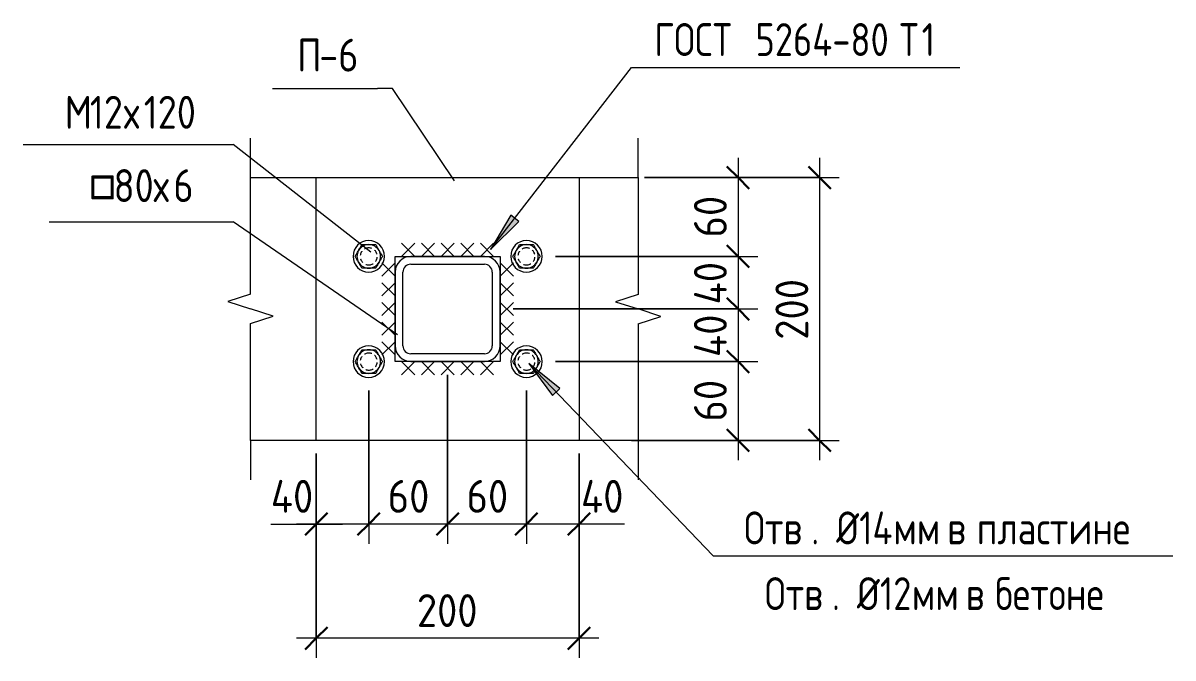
# Model space of a CAD drawing. Header units: millimetres. Extents: x 18265 to 85480, y -42500 to 14888.
# Drawn here: x 63747 to 64622, y -21356 to -20873 of the extents above; entities that cross this region are included whole.
import ezdxf

# ---------------------------------------------------------------- set-up
doc = ezdxf.new("R2010")
doc.units = ezdxf.units.MM
doc.linetypes.add('01 Штриховая _4 мм_', pattern=[6, 3.5, -2.5])
for name, color, linetype, lineweight in [('AA_Dim', 7, 'Continuous', 9), ('AA_Dim-10', 7, 'Continuous', 9), ('AA_Oformlenie', 7, 'Continuous', 9), ('AA_Vinoska', 7, 'Continuous', 9), ('AF_Balki', 7, 'Continuous', 20), ('AF_Stena_Опалубка', 253, 'Continuous', 20), ('KR_Colonna_KG', 7, 'Continuous', 20), ('KR_Detal', 7, 'Continuous', 20)]:
    doc.layers.add(name, color=color, linetype=linetype, lineweight=lineweight)
doc.styles.add('GOST Common_1', font='GOST_Common.ttf', dxfattribs={"width": 0.85, "height": 25})
doc.styles.add('ISOCPEUR_11', font='isocpeur.TTF', dxfattribs={"width": 0.85, "height": 25})
doc.styles.add('ISOCPEUR_12', font='isocpeur.TTF', dxfattribs={"width": 0.85, "height": 25})
doc.styles.add('ISOCPEUR_14', font='isocpeur.TTF', dxfattribs={"width": 0.9, "height": 25})
doc.dimstyles.new('00_Точн_3_знака__прозр_', dxfattribs={"dimscale": 304.8, "dimtxt": 25.068874, "dimasz": 0.055774, "dimexe": 0.049213, "dimexo": 0.032808, "dimgap": 0.003281, "dimtad": 1, "dimdec": 3, "dimrnd": 0.001, "dimdsep": 46, "dimtxsty": 'ISOCPEUR_14', "dimblk1": 'OBLIQUE', "dimblk2": 'OBLIQUE', "dimsah": 1, "dimcen": 0.09, "dimdle": 0.049213, "dimazin": 0, "dimtfac": 1, "dimtdec": 4, "dimtix": 1, "dimtmove": 0, "dimatfit": 3, "dimfxl": 1, "dimtvp": 1, "dimtolj": 1, "dimtzin": 0, "dimlwd": 18, "dimlwe": 18, "dimarcsym": 2})
doc.dimstyles.new('00_Точн_3_знака__прозр__1', dxfattribs={"dimscale": 304.8, "dimtxt": 25.068874, "dimasz": 0.055774, "dimexe": 0.049213, "dimexo": 0.032808, "dimgap": 0.003281, "dimtad": 1, "dimdec": 3, "dimrnd": 0.001, "dimdsep": 46, "dimtxsty": 'ISOCPEUR_14', "dimblk1": 'OBLIQUE', "dimblk2": 'OBLIQUE', "dimsah": 1, "dimcen": 0.09, "dimdle": 0.049213, "dimazin": 0, "dimtfac": 1, "dimtdec": 4, "dimtix": 1, "dimtmove": 1, "dimatfit": 3, "dimfxl": 1, "dimtvp": 1, "dimtolj": 1, "dimtzin": 0, "dimlwd": 18, "dimlwe": 18, "dimarcsym": 2})

# ---------------------------------------------------------------- blocks, each defined once
blk = doc.blocks.new('354_Прокат Лист _НесКаркас_РабПлоск_ - 354_Прокат Лист _НесКаркас_РабПлоск_-4002182-КР_УЗ_Км_А')
at = {"layer": 'AF_Balki'}
for p, q in [((2110, -21190.06), (2110, -20990.06)), ((2110, -20990.06), (2310, -20990.06)), ((2310, -20990.06), (2310, -21190.06)), ((2310, -21190.06), (2110, -21190.06))]:
    blk.add_line(p, q, dxfattribs=at)
blk = doc.blocks.new('354_Анкер клиновой _СоедНесК_РабПлоск_ - M12x120_20-3827929-КР_УЗ_Км_А')
at = {"layer": 'KR_Detal', "lineweight": 9}
for start, end in [(150, 180), (90, 150), (30, 90), (0, 30), (180, 210), (210, 270), (270, 330), (330, 0)]:
    blk.add_arc((2150, -21050.06), 9, start, end, dxfattribs=at)
for points in [[(2139.61, -21050.06), (2140.02, -21049.35), (2140.86, -21047.89), (2141.75, -21046.35), (2142.21, -21045.56)], [(2142.21, -21045.56), (2142.66, -21044.77), (2143.55, -21043.24), (2144.39, -21041.77), (2144.8, -21041.06)], [(2144.8, -21041.06), (2145.63, -21041.06), (2147.32, -21041.06), (2149.09, -21041.06), (2150, -21041.06)], [(2150, -21041.06), (2150.91, -21041.06), (2152.68, -21041.06), (2154.37, -21041.06), (2155.2, -21041.06)], [(2155.2, -21041.06), (2155.61, -21041.77), (2156.45, -21043.24), (2157.34, -21044.77), (2157.79, -21045.56)], [(2157.79, -21045.56), (2158.25, -21046.35), (2159.14, -21047.89), (2159.98, -21049.35), (2160.39, -21050.06)], [(2142.21, -21054.56), (2141.75, -21053.77), (2140.86, -21052.24), (2140.02, -21050.77), (2139.61, -21050.06)], [(2144.8, -21059.06), (2144.39, -21058.35), (2143.55, -21056.89), (2142.66, -21055.35), (2142.21, -21054.56)], [(2157.79, -21054.56), (2157.34, -21055.35), (2156.45, -21056.89), (2155.61, -21058.35), (2155.2, -21059.06)], [(2160.39, -21050.06), (2159.98, -21050.77), (2159.14, -21052.24), (2158.25, -21053.77), (2157.79, -21054.56)], [(2150, -21059.06), (2149.09, -21059.06), (2147.32, -21059.06), (2145.63, -21059.06), (2144.8, -21059.06)], [(2155.2, -21059.06), (2154.37, -21059.06), (2152.68, -21059.06), (2150.91, -21059.06), (2150, -21059.06)]]:
    blk.add_open_spline(points, degree=3, dxfattribs=at)
blk = doc.blocks.new('354_Анкер клиновой _СоедНесК_РабПлоск_ - M12x120_20-3843482-КР_УЗ_Км_А')
at = {"layer": 'KR_Detal', "lineweight": 9}
for start, end in [(150, 180), (90, 150), (30, 90), (0, 30), (180, 210), (210, 270), (270, 330), (330, 0)]:
    blk.add_arc((2150, -21130.06), 9, start, end, dxfattribs=at)
for points in [[(2139.61, -21130.06), (2140.02, -21129.35), (2140.86, -21127.89), (2141.75, -21126.35), (2142.21, -21125.56)], [(2142.21, -21125.56), (2142.66, -21124.77), (2143.55, -21123.24), (2144.39, -21121.77), (2144.8, -21121.06)], [(2144.8, -21121.06), (2145.63, -21121.06), (2147.32, -21121.06), (2149.09, -21121.06), (2150, -21121.06)], [(2150, -21121.06), (2150.91, -21121.06), (2152.68, -21121.06), (2154.37, -21121.06), (2155.2, -21121.06)], [(2155.2, -21121.06), (2155.61, -21121.77), (2156.45, -21123.24), (2157.34, -21124.77), (2157.79, -21125.56)], [(2157.79, -21125.56), (2158.25, -21126.35), (2159.14, -21127.89), (2159.98, -21129.35), (2160.39, -21130.06)], [(2142.21, -21134.56), (2141.75, -21133.77), (2140.86, -21132.24), (2140.02, -21130.77), (2139.61, -21130.06)], [(2144.8, -21139.06), (2144.39, -21138.35), (2143.55, -21136.89), (2142.66, -21135.35), (2142.21, -21134.56)], [(2157.79, -21134.56), (2157.34, -21135.35), (2156.45, -21136.89), (2155.61, -21138.35), (2155.2, -21139.06)], [(2160.39, -21130.06), (2159.98, -21130.77), (2159.14, -21132.24), (2158.25, -21133.77), (2157.79, -21134.56)], [(2150, -21139.06), (2149.09, -21139.06), (2147.32, -21139.06), (2145.63, -21139.06), (2144.8, -21139.06)], [(2155.2, -21139.06), (2154.37, -21139.06), (2152.68, -21139.06), (2150.91, -21139.06), (2150, -21139.06)]]:
    blk.add_open_spline(points, degree=3, dxfattribs=at)
blk = doc.blocks.new('354_Шайба_ГОСТ 11371-78_СоедНесК_РабПлоск_ - Шайба_ГОСТ 11371-78-V114-КР_УЗ_Км_а')
at = {"layer": 'KR_Detal', "lineweight": 9}
for start, end in [(90, 270), (270, 90)]:
    blk.add_arc((2150, -21050.06), 12, start, end, dxfattribs=at)
at = {"layer": 'KR_Detal', "linetype": '01 Штриховая _4 мм_', "lineweight": 9}
for start, end in [(90, 270), (270, 90)]:
    blk.add_arc((2150, -21050.06), 6.5, start, end, dxfattribs=at)
blk = doc.blocks.new('354_Шайба_ГОСТ 11371-78_СоедНесК_РабПлоск_ - Шайба_ГОСТ 11371-78-V115-КР_УЗ_Км_а')
at = {"layer": 'KR_Detal', "lineweight": 9}
for start, end in [(90, 270), (270, 90)]:
    blk.add_arc((2150, -21130.06), 12, start, end, dxfattribs=at)
at = {"layer": 'KR_Detal', "linetype": '01 Штриховая _4 мм_', "lineweight": 9}
for start, end in [(90, 270), (270, 90)]:
    blk.add_arc((2150, -21130.06), 6.5, start, end, dxfattribs=at)
blk = doc.blocks.new('011_ЛинияОбрыва _ЭлУзла_Линия_ - Тип 1-3880707-КР_УЗ_Км_а')
at = {"layer": 'AA_Oformlenie'}
for p, q in [((2060, -21078.8), (2060, -20990.06)), ((2060, -21190.06), (2060, -21101.06))]:
    blk.add_line(p, q, dxfattribs=at)
blk = doc.blocks.new('Последовательность узлов - Сплошная 2мм М5-2304530-КР_УЗ_Км_А')
at = {"layer": 'AA_Oformlenie'}
for p, q in [((2175, -21040.06), (2185, -21050.06)), ((2185, -21040.06), (2175, -21050.06)), ((2190, -21040.06), (2200, -21050.06)), ((2200, -21040.06), (2190, -21050.06)), ((2205, -21040.06), (2215, -21050.06)), ((2215, -21040.06), (2205, -21050.06)), ((2220, -21040.06), (2230, -21050.06)), ((2230, -21040.06), (2220, -21050.06)), ((2235, -21040.06), (2245, -21050.06)), ((2245, -21040.06), (2235, -21050.06)), ((2170, -21050.06), (2190, -21050.06)), ((2185, -21050.06), (2205, -21050.06)), ((2200, -21050.06), (2220, -21050.06)), ((2215, -21050.06), (2235, -21050.06)), ((2230, -21050.06), (2250, -21050.06))]:
    blk.add_line(p, q, dxfattribs=at)
blk = doc.blocks.new('010_Текст с выноской - Текст 2 строки _стрелка_-V133-КР_УЗ_Км_а')
at = {"layer": 'AA_Vinoska'}
blk.add_line((2349.81, -20906.46), (2599.81, -20906.46), dxfattribs=at)
blk = doc.blocks.new('043_М_Балки_Полка - Позиция_дп8-V134-КР_УЗ_Км_а')
at = {"layer": 'AA_Vinoska'}
blk.add_line((2076.66, -20922.41), (2156.66, -20922.41), dxfattribs=at)
blk = doc.blocks.new('043_М_КолонныКМ - ПрефиксНаименование_дп14-V135-КР_УЗ_Км_а')
at = {"layer": 'AA_Vinoska'}
blk.add_line((1906.84, -21023.72), (2046.84, -21023.72), dxfattribs=at)
blk = doc.blocks.new('DIMBLOCK62-КР_УЗ_Км_а')
at = {"layer": 'AA_Dim-10', "lineweight": 18}
for p, q in [((64291.19, -20975.06), (64291.19, -21050.06)), ((64220.01, -20990.06), (64306.19, -20990.06)), ((64291.19, -20990.06), (64220.01, -20990.06)), ((64152.14, -21050.06), (64306.19, -21050.06)), ((64291.19, -21050.06), (64152.14, -21050.06))]:
    blk.add_line(p, q, dxfattribs=at)
at = {"layer": 'AA_Dim-10', "lineweight": 30}
for p, q in [((64291.19, -20990.06), (64282.69, -20981.56)), ((64291.19, -20990.06), (64299.69, -20998.56)), ((64291.19, -21050.06), (64282.69, -21041.56)), ((64291.19, -21050.06), (64299.69, -21058.56))]:
    blk.add_line(p, q, dxfattribs=at)
at = {"layer": 'AA_Dim-10', "color": 0, "lineweight": 18, "insert": (64257.62, -21035.67), "char_height": 25, "width": 37.4614, "attachment_point": 1, "rotation": 90, "line_spacing_factor": 1.135194, "style": 'ISOCPEUR_14'}
blk.add_mtext('60', dxfattribs=at)
blk = doc.blocks.new('_Oblique')
at = {"color": 0, "linetype": 'ByBlock', "lineweight": -2}
blk.add_line((-0.5, -0.5), (0.5, 0.5), dxfattribs=at)
blk = doc.blocks.new('DIMBLOCK63-КР_УЗ_Км_а')
at = {"layer": 'AA_Dim-10', "lineweight": 30}
for p, q in [((64291.19, -21050.06), (64282.69, -21041.56)), ((64291.19, -21050.06), (64299.69, -21058.56)), ((64291.19, -21090.06), (64282.69, -21081.56)), ((64291.19, -21090.06), (64299.69, -21098.56))]:
    blk.add_line(p, q, dxfattribs=at)
at = {"layer": 'AA_Dim-10', "lineweight": 18}
for p, q in [((64152.14, -21050.06), (64306.19, -21050.06)), ((64291.19, -21050.06), (64152.14, -21050.06)), ((64291.19, -21050.06), (64291.19, -21090.06)), ((64120.14, -21090.06), (64306.19, -21090.06)), ((64291.19, -21090.06), (64120.14, -21090.06))]:
    blk.add_line(p, q, dxfattribs=at)
at = {"layer": 'AA_Dim-10', "color": 0, "lineweight": 18, "insert": (64257.62, -21086.62), "char_height": 25, "width": 39.7318, "attachment_point": 1, "rotation": 90, "line_spacing_factor": 1.135194, "style": 'ISOCPEUR_14'}
blk.add_mtext('40', dxfattribs=at)
blk = doc.blocks.new('DIMBLOCK64-КР_УЗ_Км_а')
at = {"layer": 'AA_Dim-10', "lineweight": 30}
for p, q in [((64291.19, -21090.06), (64282.69, -21081.56)), ((64291.19, -21090.06), (64299.69, -21098.56)), ((64291.19, -21130.06), (64282.69, -21121.56)), ((64291.19, -21130.06), (64299.69, -21138.56))]:
    blk.add_line(p, q, dxfattribs=at)
at = {"layer": 'AA_Dim-10', "lineweight": 18}
for p, q in [((64120.14, -21090.06), (64306.19, -21090.06)), ((64291.19, -21090.06), (64120.14, -21090.06)), ((64291.19, -21090.06), (64291.19, -21130.06)), ((64152.14, -21130.06), (64306.19, -21130.06)), ((64291.19, -21130.06), (64152.14, -21130.06))]:
    blk.add_line(p, q, dxfattribs=at)
at = {"layer": 'AA_Dim-10', "color": 0, "lineweight": 18, "insert": (64257.62, -21126.62), "char_height": 25, "width": 39.7318, "attachment_point": 1, "rotation": 90, "line_spacing_factor": 1.135194, "style": 'ISOCPEUR_14'}
blk.add_mtext('40', dxfattribs=at)
blk = doc.blocks.new('DIMBLOCK65-КР_УЗ_Км_а')
at = {"layer": 'AA_Dim-10', "lineweight": 30}
for p, q in [((64291.19, -21130.06), (64282.69, -21121.56)), ((64291.19, -21130.06), (64299.69, -21138.56)), ((64291.19, -21190.06), (64282.69, -21181.56)), ((64291.19, -21190.06), (64299.69, -21198.56))]:
    blk.add_line(p, q, dxfattribs=at)
at = {"layer": 'AA_Dim-10', "lineweight": 18}
for p, q in [((64152.14, -21130.06), (64306.19, -21130.06)), ((64291.19, -21130.06), (64152.14, -21130.06)), ((64291.19, -21130.06), (64291.19, -21205.06)), ((64210.06, -21190.06), (64306.19, -21190.06)), ((64291.19, -21190.06), (64210.06, -21190.06))]:
    blk.add_line(p, q, dxfattribs=at)
at = {"layer": 'AA_Dim-10', "color": 0, "lineweight": 18, "insert": (64257.62, -21175.67), "char_height": 25, "width": 37.4614, "attachment_point": 1, "rotation": 90, "line_spacing_factor": 1.135194, "style": 'ISOCPEUR_14'}
blk.add_mtext('60', dxfattribs=at)
blk = doc.blocks.new('DIMBLOCK66-КР_УЗ_Км_а')
at = {"layer": 'AA_Dim-10', "lineweight": 18}
for p, q in [((64353.19, -20975.06), (64353.19, -21205.06)), ((64353.19, -20990.06), (64279.98, -20990.06)), ((64281.97, -20990.06), (64368.19, -20990.06)), ((64353.19, -21190.06), (64279.98, -21190.06)), ((64281.97, -21190.06), (64368.19, -21190.06))]:
    blk.add_line(p, q, dxfattribs=at)
at = {"layer": 'AA_Dim-10', "lineweight": 30}
for p, q in [((64353.19, -20990.06), (64344.69, -20981.56)), ((64353.19, -20990.06), (64361.69, -20998.56)), ((64353.19, -21190.06), (64344.69, -21181.56)), ((64353.19, -21190.06), (64361.69, -21198.56))]:
    blk.add_line(p, q, dxfattribs=at)
at = {"layer": 'AA_Dim-10', "color": 0, "lineweight": 18, "insert": (64319.62, -21113.47), "char_height": 25, "width": 56.1921, "attachment_point": 1, "rotation": 90, "line_spacing_factor": 1.135194, "style": 'ISOCPEUR_14'}
blk.add_mtext('200', dxfattribs=at)
blk = doc.blocks.new('DIMBLOCK67-КР_УЗ_Км_а')
at = {"layer": 'AA_Dim-10', "lineweight": 18}
for p, q in [((64130.14, -21152.06), (64130.14, -21268.63)), ((64130.14, -21253.63), (64130.14, -21152.06)), ((64170.14, -21200.06), (64170.14, -21268.63)), ((64170.14, -21253.63), (64170.14, -21200.06)), ((64185.14, -21253.63), (64130.14, -21253.63)), ((64161.63, -21253.63), (64150.14, -21253.63)), ((64204.74, -21253.63), (64161.63, -21253.63))]:
    blk.add_line(p, q, dxfattribs=at)
at = {"layer": 'AA_Dim-10', "lineweight": 30}
for p, q in [((64130.14, -21253.63), (64138.64, -21245.13)), ((64170.14, -21253.63), (64178.64, -21245.13)), ((64130.14, -21253.63), (64121.64, -21262.13)), ((64170.14, -21253.63), (64161.64, -21262.13))]:
    blk.add_line(p, q, dxfattribs=at)
at = {"layer": 'AA_Dim-10', "color": 0, "lineweight": 18, "insert": (64171.63, -21220.07), "char_height": 25, "width": 39.7318, "attachment_point": 1, "line_spacing_factor": 1.135194, "style": 'ISOCPEUR_14'}
blk.add_mtext('40', dxfattribs=at)
blk = doc.blocks.new('DIMBLOCK68-КР_УЗ_Км_а')
at = {"layer": 'AA_Dim-10', "lineweight": 18}
for p, q in [((64070.14, -21140.06), (64070.14, -21268.63)), ((64070.14, -21253.63), (64070.14, -21140.06)), ((64130.14, -21152.06), (64130.14, -21268.63)), ((64130.14, -21253.63), (64130.14, -21152.06)), ((64130.14, -21253.63), (64070.14, -21253.63))]:
    blk.add_line(p, q, dxfattribs=at)
at = {"layer": 'AA_Dim-10', "lineweight": 30}
for p, q in [((64070.14, -21253.63), (64078.64, -21245.13)), ((64130.14, -21253.63), (64138.64, -21245.13)), ((64070.14, -21253.63), (64061.64, -21262.13)), ((64130.14, -21253.63), (64121.64, -21262.13))]:
    blk.add_line(p, q, dxfattribs=at)
at = {"layer": 'AA_Dim-10', "color": 0, "lineweight": 18, "insert": (64084.53, -21220.07), "char_height": 25, "width": 37.4614, "attachment_point": 1, "line_spacing_factor": 1.135194, "style": 'ISOCPEUR_14'}
blk.add_mtext('60', dxfattribs=at)
blk = doc.blocks.new('DIMBLOCK69-КР_УЗ_Км_а')
at = {"layer": 'AA_Dim-10', "lineweight": 18}
for p, q in [((64070.14, -21140.06), (64070.14, -21268.63)), ((64070.14, -21253.63), (64070.14, -21140.06)), ((64010.14, -21152.06), (64010.14, -21268.63)), ((64010.14, -21253.63), (64010.14, -21152.06)), ((64070.14, -21253.63), (64010.14, -21253.63))]:
    blk.add_line(p, q, dxfattribs=at)
at = {"layer": 'AA_Dim-10', "lineweight": 30}
for p, q in [((64010.14, -21253.63), (64018.64, -21245.13)), ((64070.14, -21253.63), (64078.64, -21245.13)), ((64010.14, -21253.63), (64001.64, -21262.13)), ((64070.14, -21253.63), (64061.64, -21262.13))]:
    blk.add_line(p, q, dxfattribs=at)
at = {"layer": 'AA_Dim-10', "color": 0, "lineweight": 18, "insert": (64024.53, -21220.07), "char_height": 25, "width": 37.4614, "attachment_point": 1, "line_spacing_factor": 1.135194, "style": 'ISOCPEUR_14'}
blk.add_mtext('60', dxfattribs=at)
blk = doc.blocks.new('DIMBLOCK70-КР_УЗ_Км_а')
at = {"layer": 'AA_Dim-10', "lineweight": 18}
for p, q in [((64010.14, -21152.06), (64010.14, -21268.63)), ((64010.14, -21253.63), (64010.14, -21152.06)), ((63970.14, -21200.06), (63970.14, -21268.63)), ((63970.14, -21253.63), (63970.14, -21200.06)), ((63935.54, -21253.63), (63978.65, -21253.63)), ((64010.14, -21253.63), (63955.14, -21253.63)), ((63978.65, -21253.63), (63990.14, -21253.63))]:
    blk.add_line(p, q, dxfattribs=at)
at = {"layer": 'AA_Dim-10', "lineweight": 30}
for p, q in [((63970.14, -21253.63), (63978.64, -21245.13)), ((64010.14, -21253.63), (64018.64, -21245.13)), ((63970.14, -21253.63), (63961.64, -21262.13)), ((64010.14, -21253.63), (64001.64, -21262.13))]:
    blk.add_line(p, q, dxfattribs=at)
at = {"layer": 'AA_Dim-10', "color": 0, "lineweight": 18, "insert": (63935.54, -21220.07), "char_height": 25, "width": 39.7318, "attachment_point": 1, "line_spacing_factor": 1.135194, "style": 'ISOCPEUR_14'}
blk.add_mtext('40', dxfattribs=at)
blk = doc.blocks.new('DIMBLOCK71-КР_УЗ_Км_а')
at = {"layer": 'AA_Dim-10', "lineweight": 18}
for p, q in [((63970.14, -21200.06), (63970.14, -21355.53)), ((63970.14, -21340.53), (63970.14, -21200.06)), ((64170.14, -21200.06), (64170.14, -21355.53)), ((64170.14, -21340.53), (64170.14, -21200.06)), ((64185.14, -21340.53), (63955.14, -21340.53))]:
    blk.add_line(p, q, dxfattribs=at)
at = {"layer": 'AA_Dim-10', "lineweight": 30}
for p, q in [((63970.14, -21340.53), (63978.64, -21332.03)), ((64170.14, -21340.53), (64178.64, -21332.03)), ((63970.14, -21340.53), (63961.64, -21349.03)), ((64170.14, -21340.53), (64161.64, -21349.03))]:
    blk.add_line(p, q, dxfattribs=at)
at = {"layer": 'AA_Dim-10', "color": 0, "lineweight": 18, "insert": (64046.73, -21306.96), "char_height": 25, "width": 56.1921, "attachment_point": 1, "line_spacing_factor": 1.135194, "style": 'ISOCPEUR_14'}
blk.add_mtext('200', dxfattribs=at)
blk = doc.blocks.new('043_М_Балки_Полка_СоедНК_ - Наименование краткое_дп16-V136-КР_УЗ_Км_а')
at = {"layer": 'AA_Vinoska'}
blk.add_line((1886.84, -20965.04), (2046.84, -20965.04), dxfattribs=at)
blk = doc.blocks.new('010_Текст с выноской - Текст 2 строки _стрелка_-V137-КР_УЗ_Км_а')
at = {"layer": 'AA_Vinoska'}
blk.add_line((2412.03, -21277.93), (2762.03, -21277.93), dxfattribs=at)

msp = doc.modelspace()

# ---------------------------------------------------------------- hatches: boundary and pattern name
at = {"layer": 'AA_Vinoska'}
for points in [[(64102.8828, -21044.8197), (64124.3659, -21023.5106), (64118.1187, -21018.6765)], [(64131.9814, -21131.5954), (64149.8832, -21155.9906), (64155.5872, -21150.526)]]:
    msp.add_hatch(color=256, dxfattribs=at).paths.add_polyline_path(points)

# ---------------------------------------------------------------- linework, layer by layer
for p, q in [((64102.8828, -21044.8197), (64209.9487, -20906.4571)), ((64028.218, -20922.4078), (64016.8056, -20922.4078)), ((64075.3556, -20992.5048), (64028.218, -20922.4078)), ((63920.1433, -20990.0616), (63920.1433, -20960.0616)), ((64215.1433, -20990.0616), (64215.1433, -20960.0616)), ((64011.6417, -21046.7501), (63906.9832, -20965.0435)), ((64118.1187, -21018.6765), (64102.8828, -21044.8197)), ((64124.3659, -21023.5106), (64118.1187, -21018.6765)), ((64032.0909, -21109.8074), (63906.9824, -21023.7176)), ((64102.8828, -21044.8197), (64124.3659, -21023.5106)), ((63920.1433, -21078.7999), (63902.8132, -21084.4307)), ((64215.1433, -21079.0616), (64197.8228, -21084.5616)), ((63902.8132, -21084.4307), (63920.1433, -21090.0616)), ((63937.4638, -21095.5616), (63920.1433, -21090.0616)), ((64197.8228, -21084.5616), (64215.1433, -21090.0616)), ((64232.4733, -21095.6925), (64215.1433, -21090.0616)), ((63920.1433, -21101.0616), (63937.4638, -21095.5616)), ((64215.1433, -21101.3233), (64232.4733, -21095.6925)), ((64131.9814, -21131.5954), (64149.8832, -21155.9906)), ((64155.5872, -21150.526), (64131.9814, -21131.5954)), ((64131.9814, -21131.5954), (64272.1755, -21277.9304)), ((64149.8832, -21155.9906), (64155.5872, -21150.526)), ((63920.1433, -21190.0616), (63920.1433, -21220.0616)), ((64215.1433, -21190.0616), (64215.1433, -21220.0616))]:
    msp.add_line(p, q, dxfattribs=at)
at = {"layer": 'AF_Stena_Опалубка'}
for p, q in [((63920.1433, -20990.0616), (64215.1433, -20990.0616)), ((64215.1433, -21190.0616), (63920.1433, -21190.0616))]:
    msp.add_line(p, q, dxfattribs=at)
at = {"layer": 'KR_Colonna_KG'}
for p, q in [((64098.1433, -21050.0616), (64042.1433, -21050.0616)), ((64042.1433, -21056.0616), (64098.1433, -21056.0616)), ((64030.1433, -21062.0616), (64030.1433, -21118.0616)), ((64036.1433, -21118.0616), (64036.1433, -21062.0616)), ((64104.1433, -21062.0616), (64104.1433, -21118.0616)), ((64110.1433, -21118.0616), (64110.1433, -21062.0616)), ((64098.1433, -21124.0616), (64042.1433, -21124.0616)), ((64042.1433, -21130.0616), (64098.1433, -21130.0616))]:
    msp.add_line(p, q, dxfattribs=at)
for centre, radius, start, end in [((64042.1433, -21062.0616), 12, 90, 180), ((64042.1433, -21062.0616), 6, 90, 180), ((64098.1433, -21062.0616), 12, 0, 90), ((64098.1433, -21062.0616), 6, 0, 90), ((64042.1433, -21118.0616), 12, 180, 270), ((64042.1433, -21118.0616), 6, 180, 270), ((64098.1433, -21118.0616), 12, 270, 0), ((64098.1433, -21118.0616), 6, 270, 0)]:
    msp.add_arc(centre, radius, start, end, dxfattribs=at)

# ---------------------------------------------------------------- block references
at = {"layer": 'AA_Oformlenie'}
for name in ['Последовательность узлов - Сплошная 2мм М5-2304530-КР_УЗ_Км_А', '011_ЛинияОбрыва _ЭлУзла_Линия_ - Тип 1-3880707-КР_УЗ_Км_а']:
    msp.add_blockref(name, (61860.1433, 0), dxfattribs=at)
for name, p, rotation in [('011_ЛинияОбрыва _ЭлУзла_Линия_ - Тип 1-3880707-КР_УЗ_Км_а', (66275.1433, -42180.1232), 180), ('Последовательность узлов - Сплошная 2мм М5-2304530-КР_УЗ_Км_А', (42980.0817, -23300.0616), 90), ('Последовательность узлов - Сплошная 2мм М5-2304530-КР_УЗ_Км_А', (85160.2049, -18880.0616), 270), ('Последовательность узлов - Сплошная 2мм М5-2304530-КР_УЗ_Км_А', (66280.1433, -42180.1232), 180)]:
    msp.add_blockref(name, p, dxfattribs=dict(at, rotation=rotation))
at = {"layer": 'AA_Vinoska'}
for name in ['010_Текст с выноской - Текст 2 строки _стрелка_-V133-КР_УЗ_Км_а', '043_М_Балки_Полка - Позиция_дп8-V134-КР_УЗ_Км_а', '043_М_Балки_Полка_СоедНК_ - Наименование краткое_дп16-V136-КР_УЗ_Км_а', '043_М_КолонныКМ - ПрефиксНаименование_дп14-V135-КР_УЗ_Км_а', '010_Текст с выноской - Текст 2 строки _стрелка_-V137-КР_УЗ_Км_а']:
    msp.add_blockref(name, (61860.1433, 0), dxfattribs=at)
at = {"layer": 'AF_Balki'}
msp.add_blockref('354_Прокат Лист _НесКаркас_РабПлоск_ - 354_Прокат Лист _НесКаркас_РабПлоск_-4002182-КР_УЗ_Км_А', (61860.1433, 0), dxfattribs=at)
at = {"layer": 'KR_Detal', "lineweight": 9}
for name in ['354_Анкер клиновой _СоедНесК_РабПлоск_ - M12x120_20-3827929-КР_УЗ_Км_А', '354_Анкер клиновой _СоедНесК_РабПлоск_ - M12x120_20-3843482-КР_УЗ_Км_А']:
    msp.add_blockref(name, (61860.1433, 0), dxfattribs=at)
at = {"layer": 'KR_Detal', "linetype": '01 Штриховая _4 мм_', "lineweight": 9}
for name in ['354_Шайба_ГОСТ 11371-78_СоедНесК_РабПлоск_ - Шайба_ГОСТ 11371-78-V114-КР_УЗ_Км_а', '354_Шайба_ГОСТ 11371-78_СоедНесК_РабПлоск_ - Шайба_ГОСТ 11371-78-V115-КР_УЗ_Км_а']:
    msp.add_blockref(name, (61860.1433, 0), dxfattribs=at)
at = {"layer": 'KR_Detal', "linetype": '01 Штриховая _4 мм_', "lineweight": 9, "rotation": 180}
for name in ['354_Шайба_ГОСТ 11371-78_СоедНесК_РабПлоск_ - Шайба_ГОСТ 11371-78-V115-КР_УЗ_Км_а', '354_Шайба_ГОСТ 11371-78_СоедНесК_РабПлоск_ - Шайба_ГОСТ 11371-78-V114-КР_УЗ_Км_а']:
    msp.add_blockref(name, (66280.1433, -42180.1232), dxfattribs=at)
at = {"layer": 'KR_Detal', "lineweight": 9, "rotation": 180}
for name in ['354_Анкер клиновой _СоедНесК_РабПлоск_ - M12x120_20-3843482-КР_УЗ_Км_А', '354_Анкер клиновой _СоедНесК_РабПлоск_ - M12x120_20-3827929-КР_УЗ_Км_А']:
    msp.add_blockref(name, (66280.1433, -42180.1232), dxfattribs=at)

# ---------------------------------------------------------------- texts
at = {"layer": 'AA_Vinoska', "char_height": 25, "attachment_point": 1}
for s, insert, width, style in [('ГОСТ', (64227.384, -20872.634), 77.683519, 'GOST Common_1'), (' 5264-80 ', (64291.4793, -20872.634), 148.552694, 'GOST Common_1'), ('\\fGOST Common|b0|i0|c204|p34|;\\W.85;Т', (64414.0476, -20872.634), 20.443031, 'GOST Common_1'), ('\\fGOST Common|b0|i0|c204|p34|;\\W.85;1', (64430.9147, -20872.634), 12.947253, 'GOST Common_1'), ('\\fISOCPEUR|b0|i0|c204|p34|;\\W.85;П', (63955.5342, -20884.4726), 20.443031, 'ISOCPEUR_12'), ('-6', (63972.4013, -20884.4726), 36.797456, 'ISOCPEUR_12'), ('\\fISOCPEUR|b0|i0|c204|p34|;\\W.85;М', (63778.7242, -20927.94), 23.168769, 'ISOCPEUR_12'), ('12', (63797.8403, -20927.94), 31.345981, 'ISOCPEUR_12'), ('120', (63838.8838, -20927.94), 49.744709, 'ISOCPEUR_12'), ('\\fISOCPEUR|b0|i0|c204|p34|;\\W.85;х', (63823.7034, -20927.94), 18.398728, 'ISOCPEUR_12'), ('80', (63815.8845, -20983.7308), 36.797456, 'ISOCPEUR_12'), ('\\fISOCPEUR|b0|i0|c204|p34|;\\W.85;6', (63861.4259, -20983.7308), 18.398728, 'ISOCPEUR_12'), ('\\fISOCPEUR|b0|i0|c130|p34|;\\W.85;□', (63796.7683, -20983.7308), 23.168769, 'ISOCPEUR_11'), ('\\fISOCPEUR|b0|i0|c204|p34|;\\W.85;х', (63846.2454, -20983.7308), 18.398728, 'ISOCPEUR_12'), ('Отв', (64295.7508, -21244.1074), 62.010528, 'GOST Common_1'), ('. Ø14', (64346.9146, -21244.1074), 75.639216, 'GOST Common_1'), ('\\fGOST Common|b0|i0|c204|p34|;\\W.85; ', (64443.0576, -21244.1074), 8.858647, 'GOST Common_1'), ('\\fGOST Common|b0|i0|c204|p34|;\\W.85; ', (64465.5471, -21244.1074), 8.858647, 'GOST Common_1'), ('мм', (64409.3232, -21244.1074), 40.886063, 'GOST Common_1'), ('\\fGOST Common|b0|i0|c204|p34|;\\W.85;в', (64450.3667, -21244.1074), 18.398728, 'GOST Common_1'), ('пластине', (64472.8562, -21244.1074), 151.278431, 'GOST Common_1'), ('Отв', (64311.5183, -21294.1074), 62.010528, 'GOST Common_1'), ('. Ø12', (64362.6821, -21294.1074), 73.594912, 'GOST Common_1'), ('мм', (64423.404, -21294.1074), 40.886063, 'GOST Common_1'), ('\\fGOST Common|b0|i0|c204|p34|;\\W.85; ', (64457.1383, -21294.1074), 8.858647, 'GOST Common_1'), ('\\fGOST Common|b0|i0|c204|p34|;\\W.85;в', (64464.4474, -21294.1074), 18.398728, 'GOST Common_1'), ('\\fGOST Common|b0|i0|c204|p34|;\\W.85; ', (64479.6279, -21294.1074), 8.858647, 'GOST Common_1'), ('бетоне', (64486.937, -21294.1074), 115.162409, 'GOST Common_1')]:
    msp.add_mtext(s, dxfattribs=dict(at, insert=insert, width=width, style=style))

# ---------------------------------------------------------------- dimensions: what is measured, and where the dimension line sits
at = {"layer": 'AA_Dim', "lineweight": 18}
for base, p1, p2, angle, override, picture, middle in [((64291.1921, -21050.0618), (64210.0099, -20990.0616), (64142.1433, -21050.0618), 90, {"dimpost": '<>', "dimfxl": 90.586436}, 'DIMBLOCK62-КР_УЗ_Км_а', (64277.6921, -21020.0617)), ((64353.1896, -21190.0616), (64271.9688, -20990.0616), (64271.9688, -21190.0616), 90, {"dimpost": '<>', "dimfxl": 200}, 'DIMBLOCK66-КР_УЗ_Км_а', (64339.6896, -21090.0616)), ((64291.1921, -21090.0616), (64142.1433, -21050.0618), (64110.1433, -21090.0616), 90, {"dimpost": '<>', "dimfxl": 51.224806}, 'DIMBLOCK63-КР_УЗ_Км_а', (64277.6921, -21070.0617)), ((64291.1921, -21130.0614), (64110.1433, -21090.0616), (64142.1433, -21130.0614), 90, {"dimpost": '<>', "dimfxl": 51.224806}, 'DIMBLOCK64-КР_УЗ_Км_а', (64277.6921, -21110.0615)), ((64291.1921, -21190.0616), (64142.1433, -21130.0614), (64200.0596, -21190.0616), 90, {"dimpost": '<>', "dimfxl": 83.392658}, 'DIMBLOCK65-КР_УЗ_Км_а', (64277.6921, -21160.0615)), ((63970.1433, -21340.5324), (64170.1433, -21190.0616), (63970.1433, -21190.0616), 0, {"dimpost": '<>', "dimfxl": 200}, 'DIMBLOCK71-КР_УЗ_Км_а', (64070.1433, -21327.0324))]:
    dim = msp.add_linear_dim(base=base, p1=p1, p2=p2, angle=angle, dimstyle='00_Точн_3_знака__прозр_', override=override, dxfattribs=at)
    dim.commit()
    dim.dimension.update_dxf_attribs({"geometry": picture, "text_midpoint": middle})
for base, p1, p2, picture, middle in [((64010.1433, -21253.6348), (64070.1433, -21130.0616), (64010.1433, -21142.0614), 'DIMBLOCK69-КР_УЗ_Км_а', (64040.1433, -21240.1348)), ((64070.1433, -21253.6348), (64130.1433, -21142.0614), (64070.1433, -21130.0616), 'DIMBLOCK68-КР_УЗ_Км_а', (64100.1433, -21240.1348))]:
    dim = msp.add_linear_dim(base=base, p1=p1, p2=p2, dimstyle='00_Точн_3_знака__прозр_', override={"dimpost": '<>', "dimfxl": 61.188187}, dxfattribs=at)
    dim.commit()
    dim.dimension.update_dxf_attribs({"geometry": picture, "text_midpoint": middle})
dim = msp.add_linear_dim(base=(63970.1433, -21253.6348), p1=(64010.1433, -21142.0614), p2=(63970.1433, -21190.0616), angle=0, dimstyle='00_Точн_3_знака__прозр__1', override={"dimpost": '<>', "dimfxl": 62.482182}, dxfattribs=at)
dim.commit()
dim.dimension.update_dxf_attribs({"geometry": 'DIMBLOCK70-КР_УЗ_Км_а', "text_midpoint": (63955.4089, -21236.7335), "dimtype": 160})
dim = msp.add_linear_dim(base=(64130.1433, -21253.6348), p1=(64170.1433, -21190.0616), p2=(64130.1433, -21142.0614), dimstyle='00_Точн_3_знака__прозр__1', override={"dimpost": '<>', "dimfxl": 62.482182}, dxfattribs=at)
dim.commit()
dim.dimension.update_dxf_attribs({"geometry": 'DIMBLOCK67-КР_УЗ_Км_а', "text_midpoint": (64191.5003, -21236.7335), "dimtype": 160})

doc.saveas('drawing.dxf')
